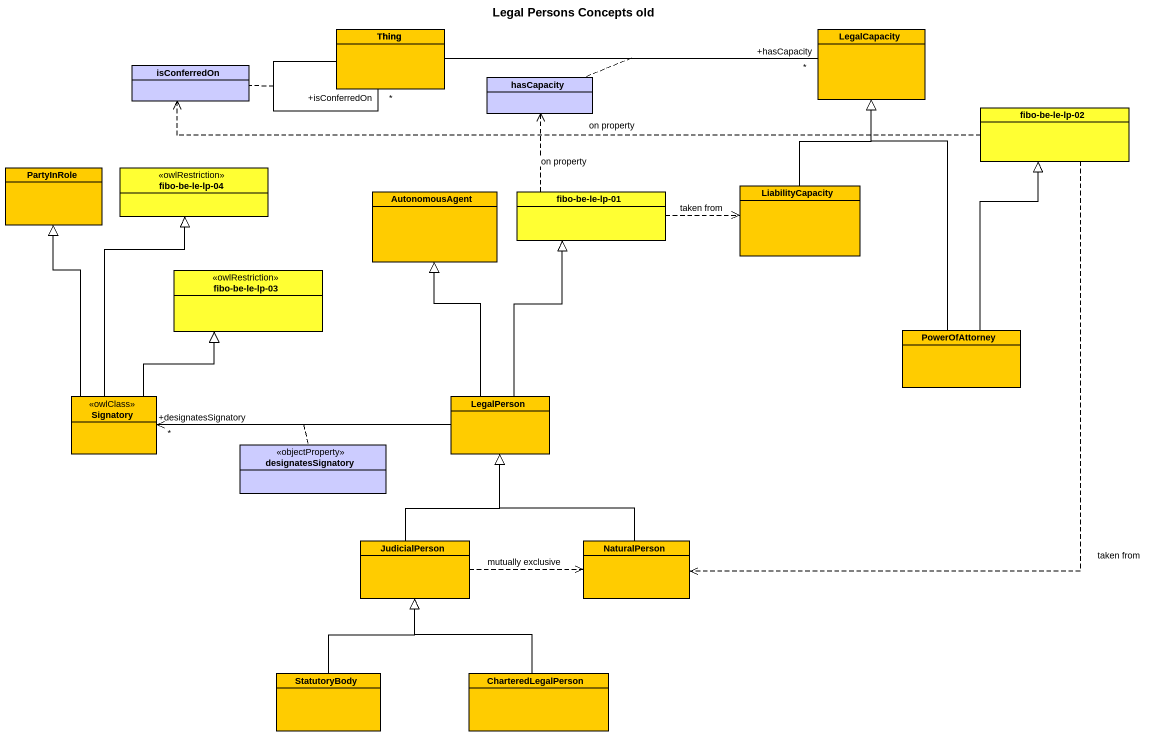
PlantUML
@startuml
title Legal Persons Concepts old
hide circle
hide empty members
class Thing #FFCC00
class "Thing" as Thing_2 #FFCC00
class LegalCapacity #FFCC00
class isConferredOn #CCCCFF
class hasCapacity #CCCCFF
class "fibo-be-le-lp-02" as fibo_be_le_lp_02 #FFFF33
class PartyInRole #FFCC00
class "fibo-be-le-lp-04" as fibo_be_le_lp_04 <<owlRestriction>> #FFFF33
class AutonomousAgent #FFCC00
class "fibo-be-le-lp-01" as fibo_be_le_lp_01 #FFFF33
class LiabilityCapacity #FFCC00
class "fibo-be-le-lp-03" as fibo_be_le_lp_03 <<owlRestriction>> #FFFF33
class PowerOfAttorney #FFCC00
class Signatory <<owlClass>> #FFCC00
class LegalPerson #FFCC00
class designatesSignatory <<objectProperty>> #CCCCFF
class JudicialPerson #FFCC00
class NaturalPerson #FFCC00
class StatutoryBody #FFCC00
class CharteredLegalPerson #FFCC00
Thing -- "+isConferredOn\n*" Thing
(Thing, Thing) .. isConferredOn
Thing_2 -right- "+hasCapacity\n*" LegalCapacity
(Thing_2, LegalCapacity) .. hasCapacity
fibo_be_le_lp_02 .left.> isConferredOn : on property
fibo_be_le_lp_02 ..> NaturalPerson : taken from
fibo_be_le_lp_01 .up.> hasCapacity : on property
fibo_be_le_lp_01 .right.> LiabilityCapacity : taken from
LiabilityCapacity -up-|> LegalCapacity
PowerOfAttorney -up-|> LegalCapacity
PowerOfAttorney -up-|> fibo_be_le_lp_02
Signatory -up-|> PartyInRole
Signatory -up-|> fibo_be_le_lp_04
Signatory -up-|> fibo_be_le_lp_03
LegalPerson -up-|> AutonomousAgent
LegalPerson -up-|> fibo_be_le_lp_01
LegalPerson -left-> "+designatesSignatory\n*" Signatory
(LegalPerson, Signatory) .. designatesSignatory
JudicialPerson -up-|> LegalPerson
JudicialPerson .right.> NaturalPerson : mutually exclusive
NaturalPerson -up-|> LegalPerson
StatutoryBody -up-|> JudicialPerson
CharteredLegalPerson -up-|> JudicialPerson
@enduml
